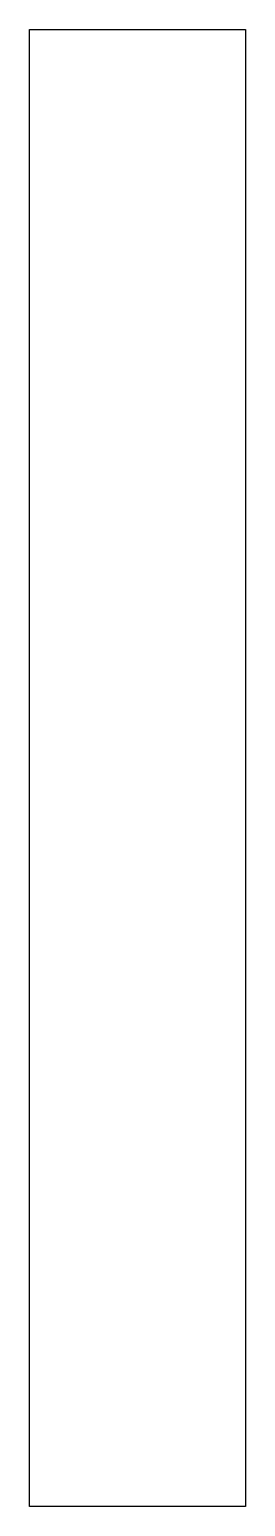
# Model space of a CAD drawing. Extents: x 30 to 80, y 20 to 362.
import ezdxf

# ---------------------------------------------------------------- set-up
doc = ezdxf.new("R2010")
doc.units = 0
doc.header["$LTSCALE"] = 0.000394
doc.layers.add('PLAN_1', color=7, linetype='CONTINUOUS')

msp = doc.modelspace()

# ---------------------------------------------------------------- linework, layer by layer
at = {"layer": 'PLAN_1', "color": 7}
msp.add_polyline3d([(30, 362, -16), (80, 362, -16), (80, 20, -16), (30, 20, -16), (30, 362, -16)], dxfattribs=at)

doc.saveas('drawing.dxf')
